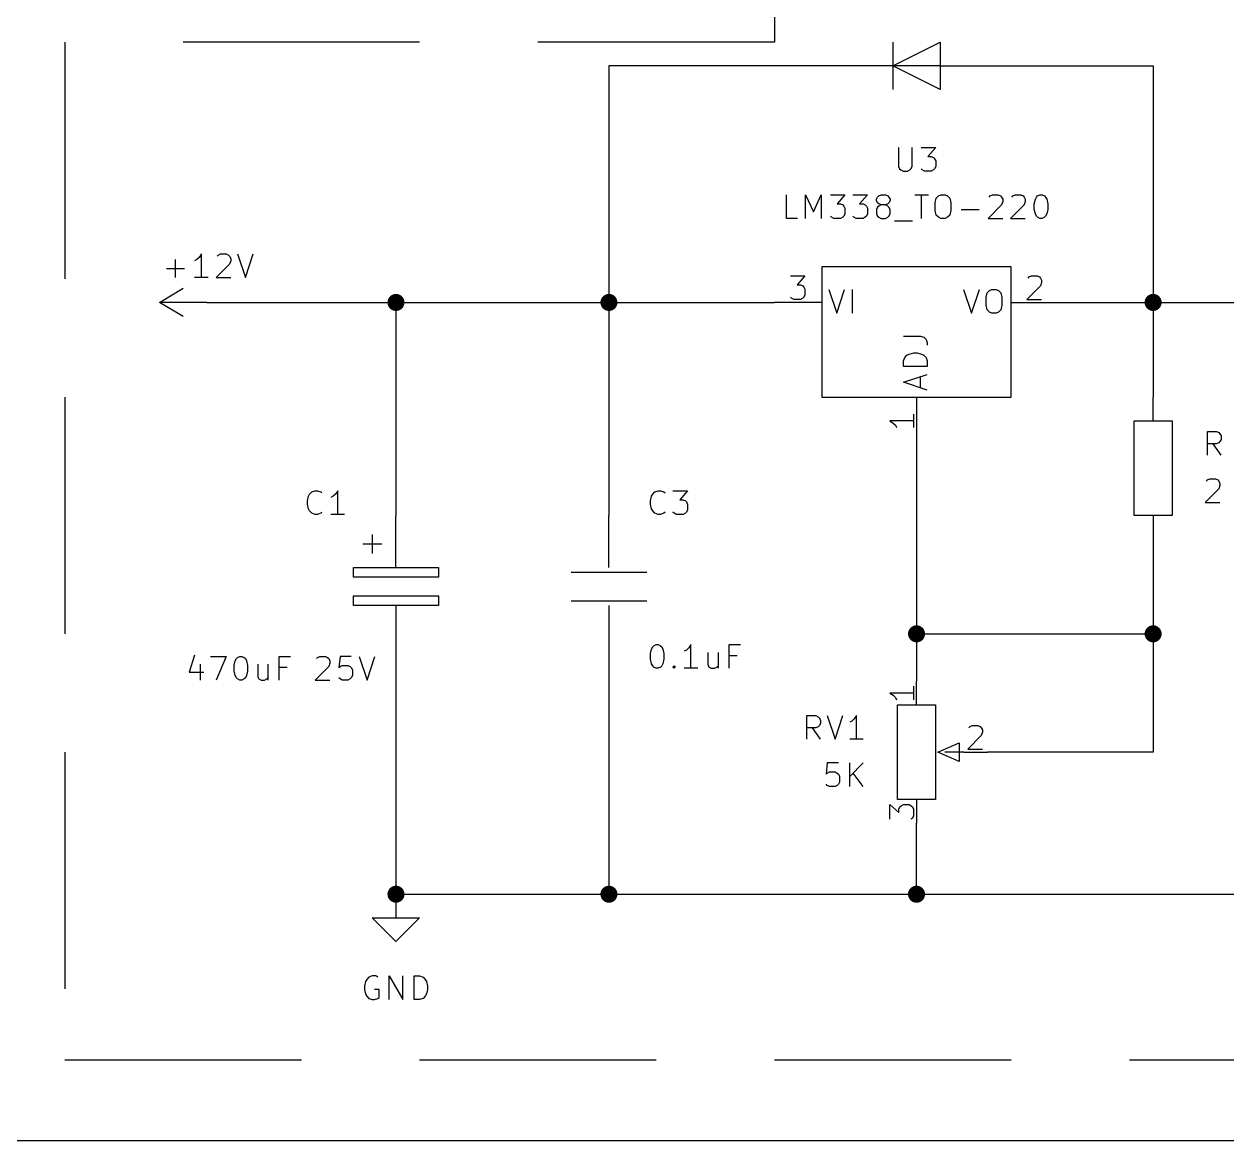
# Model space of a CAD drawing. Extents: x 0.3 to 16.3, y -11.7 to -0.2.
# Drawn here: x 3.789 to 6.331, y -11.496 to -9.137 of the extents above; entities that cross this region are included whole.
import ezdxf

# ---------------------------------------------------------------- set-up
doc = ezdxf.new("R2010")
doc.units = 0
doc.header["$MEASUREMENT"] = 0
doc.linetypes.add('DASHED', pattern=[0.75, 0.5, -0.25])
doc.layers.add('BLACK', color=7, linetype='CONTINUOUS')

msp = doc.modelspace()

# ---------------------------------------------------------------- linework, layer by layer
at = {"layer": 'BLACK', "linetype": 'DASHED'}
for p, q in [((5.375, -8.825), (5.375, -9.175)), ((5.375, -9.175), (3.875, -9.175)), ((3.875, -9.175), (3.875, -11.325)), ((3.875, -11.325), (8.025, -11.325))]:
    msp.add_line(p, q, dxfattribs=at)
at = {"layer": 'BLACK', "linetype": 'CONTINUOUS'}
for p, q in [((5.625, -9.175), (5.625, -9.275)), ((5.625, -9.225), (5.725, -9.175)), ((5.725, -9.175), (5.725, -9.275)), ((5.025, -9.225), (5.025, -9.725)), ((5.525, -9.225), (5.025, -9.225)), ((5.625, -9.225), (5.525, -9.225)), ((5.725, -9.225), (5.625, -9.225)), ((5.725, -9.275), (5.625, -9.225)), ((5.725, -9.225), (5.825, -9.225)), ((5.825, -9.225), (6.175, -9.225)), ((6.175, -9.225), (6.175, -9.725)), ((5.6369, -9.39761), (5.6369, -9.43809)), ((5.66547, -9.43809), (5.66547, -9.39761)), ((5.68452, -9.39761), (5.71547, -9.39761)), ((5.71547, -9.39761), (5.69881, -9.41666)), ((5.69881, -9.41666), (5.70595, -9.41666)), ((5.70595, -9.41666), (5.71071, -9.41904)), ((5.71071, -9.41904), (5.71309, -9.42142)), ((5.71309, -9.42142), (5.71547, -9.42619)), ((5.71547, -9.42619), (5.71547, -9.43809)), ((5.6369, -9.43809), (5.63928, -9.44285)), ((5.63928, -9.44285), (5.64167, -9.44523)), ((5.64167, -9.44523), (5.64643, -9.44761)), ((5.64643, -9.44761), (5.65595, -9.44761)), ((5.65595, -9.44761), (5.66071, -9.44523)), ((5.66071, -9.44523), (5.66309, -9.44285)), ((5.66309, -9.44285), (5.66547, -9.43809)), ((5.6869, -9.44523), (5.68452, -9.44285)), ((5.69167, -9.44761), (5.6869, -9.44523)), ((5.70595, -9.44761), (5.69167, -9.44761)), ((5.71071, -9.44523), (5.70595, -9.44761)), ((5.71309, -9.44285), (5.71071, -9.44523)), ((5.71547, -9.43809), (5.71309, -9.44285)), ((5.4, -9.54761), (5.4, -9.49761)), ((5.44047, -9.54761), (5.44047, -9.49761)), ((5.44047, -9.49761), (5.45714, -9.53333)), ((5.45714, -9.53333), (5.47381, -9.49761)), ((5.47381, -9.49761), (5.47381, -9.54761)), ((5.49285, -9.49761), (5.52381, -9.49761)), ((5.52381, -9.49761), (5.50714, -9.51666)), ((5.54047, -9.49761), (5.57143, -9.49761)), ((5.57143, -9.49761), (5.55476, -9.51666)), ((5.59047, -9.50714), (5.59285, -9.50237)), ((5.59285, -9.50237), (5.59524, -9.5)), ((5.59524, -9.5), (5.6, -9.49761)), ((5.6, -9.49761), (5.60952, -9.49761)), ((5.60952, -9.49761), (5.61428, -9.5)), ((5.61428, -9.5), (5.61667, -9.50237)), ((5.61667, -9.50237), (5.61905, -9.50714)), ((5.67143, -9.49761), (5.7, -9.49761)), ((5.68571, -9.54761), (5.68571, -9.49761)), ((5.71428, -9.51428), (5.71667, -9.50476)), ((5.71667, -9.50476), (5.72143, -9.5)), ((5.72143, -9.5), (5.72619, -9.49761)), ((5.72619, -9.49761), (5.73571, -9.49761)), ((5.73571, -9.49761), (5.74047, -9.5)), ((5.74047, -9.5), (5.74524, -9.50476)), ((5.74524, -9.50476), (5.74762, -9.51428)), ((5.82857, -9.50237), (5.83095, -9.5)), ((5.83095, -9.5), (5.83571, -9.49761)), ((5.83571, -9.49761), (5.84762, -9.49761)), ((5.84762, -9.49761), (5.85238, -9.5)), ((5.85238, -9.5), (5.85476, -9.50237)), ((5.85476, -9.50237), (5.85714, -9.50714)), ((5.87619, -9.50237), (5.87857, -9.5)), ((5.87857, -9.5), (5.88333, -9.49761)), ((5.88333, -9.49761), (5.89524, -9.49761)), ((5.89524, -9.49761), (5.9, -9.5)), ((5.9, -9.5), (5.90238, -9.50237)), ((5.90238, -9.50237), (5.90476, -9.50714)), ((5.92619, -9.50714), (5.92857, -9.50237)), ((5.92857, -9.50237), (5.93095, -9.5)), ((5.93095, -9.5), (5.93571, -9.49761)), ((5.93571, -9.49761), (5.94047, -9.49761)), ((5.94047, -9.49761), (5.94524, -9.5)), ((5.94524, -9.5), (5.94762, -9.50237)), ((5.94762, -9.50237), (5.95, -9.50714)), ((5.50714, -9.51666), (5.51428, -9.51666)), ((5.51428, -9.51666), (5.51905, -9.51904)), ((5.51905, -9.51904), (5.52143, -9.52142)), ((5.52143, -9.52142), (5.52381, -9.52619)), ((5.52381, -9.52619), (5.52381, -9.53809)), ((5.55476, -9.51666), (5.5619, -9.51666)), ((5.5619, -9.51666), (5.56667, -9.51904)), ((5.56667, -9.51904), (5.56905, -9.52142)), ((5.56905, -9.52142), (5.57143, -9.52619)), ((5.57143, -9.52619), (5.57143, -9.53809)), ((5.59047, -9.50952), (5.59047, -9.50714)), ((5.59285, -9.51428), (5.59047, -9.50952)), ((5.59285, -9.5238), (5.59047, -9.52857)), ((5.59047, -9.52857), (5.59047, -9.53809)), ((5.59524, -9.51666), (5.59285, -9.51428)), ((5.59524, -9.52142), (5.59285, -9.5238)), ((5.6, -9.51904), (5.59524, -9.51666)), ((5.6, -9.51904), (5.59524, -9.52142)), ((5.60952, -9.51904), (5.6, -9.51904)), ((5.61428, -9.51666), (5.60952, -9.51904)), ((5.61428, -9.52142), (5.60952, -9.51904)), ((5.61667, -9.51428), (5.61428, -9.51666)), ((5.61667, -9.5238), (5.61428, -9.52142)), ((5.61905, -9.50952), (5.61667, -9.51428)), ((5.61905, -9.52857), (5.61667, -9.5238)), ((5.61905, -9.50714), (5.61905, -9.50952)), ((5.61905, -9.53809), (5.61905, -9.52857)), ((5.71428, -9.53094), (5.71428, -9.51428)), ((5.71667, -9.54047), (5.71428, -9.53094)), ((5.74762, -9.53094), (5.74524, -9.54047)), ((5.74762, -9.51428), (5.74762, -9.53094)), ((5.76905, -9.52857), (5.80714, -9.52857)), ((5.85476, -9.51904), (5.82619, -9.54761)), ((5.85714, -9.5119), (5.85476, -9.51904)), ((5.85714, -9.50714), (5.85714, -9.5119)), ((5.90238, -9.51904), (5.87381, -9.54761)), ((5.90476, -9.5119), (5.90238, -9.51904)), ((5.90476, -9.50714), (5.90476, -9.5119)), ((5.92381, -9.51666), (5.92619, -9.50714)), ((5.92381, -9.52857), (5.92381, -9.51666)), ((5.92619, -9.53809), (5.92381, -9.52857)), ((5.95, -9.50714), (5.95238, -9.51666)), ((5.95238, -9.52857), (5.95, -9.53809)), ((5.95238, -9.51666), (5.95238, -9.52857)), ((5.42381, -9.54761), (5.4, -9.54761)), ((5.49524, -9.54523), (5.49285, -9.54285)), ((5.5, -9.54761), (5.49524, -9.54523)), ((5.51428, -9.54761), (5.5, -9.54761)), ((5.51905, -9.54523), (5.51428, -9.54761)), ((5.52143, -9.54285), (5.51905, -9.54523)), ((5.52381, -9.53809), (5.52143, -9.54285)), ((5.54285, -9.54523), (5.54047, -9.54285)), ((5.54762, -9.54761), (5.54285, -9.54523)), ((5.5619, -9.54761), (5.54762, -9.54761)), ((5.56667, -9.54523), (5.5619, -9.54761)), ((5.56905, -9.54285), (5.56667, -9.54523)), ((5.57143, -9.53809), (5.56905, -9.54285)), ((5.59047, -9.53809), (5.59285, -9.54285)), ((5.59285, -9.54285), (5.59524, -9.54523)), ((5.59524, -9.54523), (5.6, -9.54761)), ((5.6, -9.54761), (5.60952, -9.54761)), ((5.60952, -9.54761), (5.61428, -9.54523)), ((5.61428, -9.54523), (5.61667, -9.54285)), ((5.61667, -9.54285), (5.61905, -9.53809)), ((5.62857, -9.55237), (5.66667, -9.55237)), ((5.72143, -9.54523), (5.71667, -9.54047)), ((5.72619, -9.54761), (5.72143, -9.54523)), ((5.73571, -9.54761), (5.72619, -9.54761)), ((5.74047, -9.54523), (5.73571, -9.54761)), ((5.74524, -9.54047), (5.74047, -9.54523)), ((5.82619, -9.54761), (5.85714, -9.54761)), ((5.87381, -9.54761), (5.90476, -9.54761)), ((5.92857, -9.54285), (5.92619, -9.53809)), ((5.93095, -9.54523), (5.92857, -9.54285)), ((5.93571, -9.54761), (5.93095, -9.54523)), ((5.94047, -9.54761), (5.93571, -9.54761)), ((5.94524, -9.54523), (5.94047, -9.54761)), ((5.94762, -9.54285), (5.94524, -9.54523)), ((5.95, -9.53809), (5.94762, -9.54285)), ((4.15907, -9.62976), (4.15431, -9.63452)), ((4.16384, -9.62262), (4.15907, -9.62976)), ((4.16384, -9.67262), (4.16384, -9.62262)), ((4.19717, -9.62738), (4.19955, -9.625)), ((4.19955, -9.625), (4.20431, -9.62262)), ((4.20431, -9.62262), (4.21622, -9.62262)), ((4.21622, -9.62262), (4.22098, -9.625)), ((4.22098, -9.625), (4.22336, -9.62738)), ((4.22336, -9.62738), (4.22574, -9.63214)), ((4.22574, -9.63214), (4.22574, -9.6369)), ((4.24003, -9.62262), (4.2567, -9.67262)), ((4.2567, -9.67262), (4.27336, -9.62262)), ((4.09003, -9.65357), (4.12813, -9.65357)), ((4.10907, -9.67262), (4.10907, -9.63452)), ((4.15431, -9.63452), (4.14955, -9.6369)), ((4.22336, -9.64405), (4.19479, -9.67262)), ((4.22574, -9.6369), (4.22336, -9.64405)), ((5.475, -9.65), (5.475, -9.925)), ((5.875, -9.65), (5.475, -9.65)), ((5.875, -9.925), (5.875, -9.65)), ((4.17813, -9.67262), (4.14955, -9.67262)), ((4.19479, -9.67262), (4.22574, -9.67262)), ((5.40833, -9.66862), (5.43928, -9.66862)), ((5.43928, -9.66862), (5.42262, -9.68767)), ((5.91071, -9.67338), (5.91309, -9.671)), ((5.91309, -9.671), (5.91785, -9.66862)), ((5.91785, -9.66862), (5.92976, -9.66862)), ((5.92976, -9.66862), (5.93452, -9.671)), ((5.93452, -9.671), (5.9369, -9.67338)), ((5.9369, -9.67338), (5.93928, -9.67814)), ((5.93928, -9.6829), (5.9369, -9.69005)), ((5.93928, -9.67814), (5.93928, -9.6829)), ((4.075, -9.725), (4.125, -9.695)), ((5.42262, -9.68767), (5.42976, -9.68767)), ((5.42976, -9.68767), (5.43452, -9.69005)), ((5.43452, -9.69005), (5.4369, -9.69243)), ((5.4369, -9.69243), (5.43928, -9.69719)), ((5.43928, -9.70909), (5.4369, -9.71385)), ((5.43928, -9.69719), (5.43928, -9.70909)), ((5.48976, -9.69762), (5.50643, -9.74762)), ((5.50643, -9.74762), (5.52309, -9.69762)), ((5.53976, -9.74762), (5.53976, -9.69762)), ((5.77452, -9.69762), (5.79119, -9.74762)), ((5.79119, -9.74762), (5.80785, -9.69762)), ((5.82214, -9.71428), (5.82452, -9.70476)), ((5.82452, -9.70476), (5.82928, -9.7)), ((5.82928, -9.7), (5.83405, -9.69762)), ((5.83405, -9.69762), (5.84357, -9.69762)), ((5.84357, -9.69762), (5.84833, -9.7)), ((5.84833, -9.7), (5.85309, -9.70476)), ((5.85309, -9.70476), (5.85547, -9.71428)), ((5.9369, -9.69005), (5.90833, -9.71862)), ((4.125, -9.755), (4.075, -9.725)), ((4.175, -9.725), (4.075, -9.725)), ((4.175, -9.725), (4.575, -9.725)), ((4.575, -9.725), (4.575, -10.175)), ((4.575, -9.725), (5.025, -9.725)), ((5.025, -9.725), (5.025, -10.175)), ((5.025, -9.725), (5.375, -9.725)), ((5.475, -9.725), (5.375, -9.725)), ((5.41071, -9.71624), (5.40833, -9.71385)), ((5.41547, -9.71862), (5.41071, -9.71624)), ((5.42976, -9.71862), (5.41547, -9.71862)), ((5.43452, -9.71624), (5.42976, -9.71862)), ((5.4369, -9.71385), (5.43452, -9.71624)), ((5.82214, -9.73095), (5.82214, -9.71428)), ((5.82452, -9.74047), (5.82214, -9.73095)), ((5.85547, -9.73095), (5.85309, -9.74047)), ((5.85547, -9.71428), (5.85547, -9.73095)), ((5.875, -9.725), (5.975, -9.725)), ((5.90833, -9.71862), (5.93928, -9.71862)), ((5.975, -9.725), (6.175, -9.725)), ((6.175, -9.725), (6.175, -9.925)), ((6.175, -9.725), (6.775, -9.725)), ((5.82928, -9.74524), (5.82452, -9.74047)), ((5.83405, -9.74762), (5.82928, -9.74524)), ((5.84357, -9.74762), (5.83405, -9.74762)), ((5.84833, -9.74524), (5.84357, -9.74762)), ((5.85309, -9.74047), (5.84833, -9.74524)), ((5.64762, -9.79595), (5.68333, -9.79595)), ((5.68333, -9.79595), (5.69047, -9.79833)), ((5.69047, -9.79833), (5.69524, -9.80309)), ((5.69524, -9.80309), (5.69762, -9.81024)), ((5.69762, -9.81024), (5.69762, -9.815)), ((5.65, -9.84119), (5.65476, -9.83643)), ((5.65476, -9.83643), (5.65952, -9.83405)), ((5.65952, -9.83405), (5.66905, -9.83167)), ((5.66905, -9.83167), (5.67619, -9.83167)), ((5.67619, -9.83167), (5.68571, -9.83405)), ((5.68571, -9.83405), (5.69047, -9.83643)), ((5.69047, -9.83643), (5.69524, -9.84119)), ((5.64762, -9.84833), (5.65, -9.84119)), ((5.64762, -9.86024), (5.64762, -9.84833)), ((5.69762, -9.86024), (5.64762, -9.86024)), ((5.69524, -9.84119), (5.69762, -9.84833)), ((5.69762, -9.84833), (5.69762, -9.86024)), ((5.64762, -9.89357), (5.69762, -9.8769)), ((5.68333, -9.90547), (5.68333, -9.88167)), ((5.69762, -9.91024), (5.64762, -9.89357)), ((5.475, -9.925), (5.875, -9.925)), ((5.675, -9.925), (5.675, -10.025)), ((6.175, -9.975), (6.175, -9.925)), ((5.66862, -9.96071), (5.66862, -9.98928)), ((5.66862, -9.975), (5.61862, -9.975)), ((5.61862, -9.975), (5.62576, -9.97976)), ((5.62576, -9.97976), (5.63052, -9.98452)), ((5.63052, -9.98452), (5.6329, -9.98928)), ((6.135, -10.175), (6.135, -9.975)), ((6.135, -9.975), (6.215, -9.975)), ((6.215, -9.975), (6.215, -10.175)), ((6.29003, -10.0476), (6.29003, -9.99761)), ((6.29003, -9.99761), (6.30907, -9.99761)), ((6.30907, -9.99761), (6.31383, -9.99999)), ((6.31383, -9.99999), (6.31622, -10.0024)), ((6.31622, -10.0024), (6.3186, -10.0071)), ((6.3186, -10.0143), (6.31622, -10.019)), ((6.3186, -10.0071), (6.3186, -10.0143)), ((5.675, -10.025), (5.675, -10.425)), ((6.30907, -10.0238), (6.29003, -10.0238)), ((6.3186, -10.0476), (6.30193, -10.0238)), ((6.31383, -10.0214), (6.30907, -10.0238)), ((6.31622, -10.019), (6.31383, -10.0214)), ((6.28765, -10.1024), (6.29003, -10.1)), ((6.29003, -10.1), (6.29479, -10.0976)), ((6.29479, -10.0976), (6.3067, -10.0976)), ((6.3067, -10.0976), (6.31146, -10.1)), ((6.31146, -10.1), (6.31384, -10.1024)), ((6.31384, -10.1024), (6.31622, -10.1071)), ((6.31622, -10.1119), (6.31384, -10.119)), ((6.31622, -10.1071), (6.31622, -10.1119)), ((4.38765, -10.144), (4.39003, -10.1345)), ((4.39003, -10.1345), (4.39241, -10.1298)), ((4.39241, -10.1298), (4.39717, -10.125)), ((4.39717, -10.125), (4.40431, -10.1226)), ((4.40431, -10.1226), (4.40907, -10.1226)), ((4.40907, -10.1226), (4.41622, -10.125)), ((4.41622, -10.125), (4.4186, -10.1274)), ((4.44241, -10.1345), (4.43765, -10.1369)), ((4.44717, -10.1298), (4.44241, -10.1345)), ((4.45193, -10.1226), (4.44717, -10.1298)), ((4.45193, -10.1726), (4.45193, -10.1226)), ((5.11265, -10.144), (5.11503, -10.1345)), ((5.11503, -10.1345), (5.11741, -10.1298)), ((5.11741, -10.1298), (5.12217, -10.125)), ((5.12217, -10.125), (5.12931, -10.1226)), ((5.12931, -10.1226), (5.13407, -10.1226)), ((5.13407, -10.1226), (5.14122, -10.125)), ((5.14122, -10.125), (5.1436, -10.1274)), ((5.16026, -10.1226), (5.19122, -10.1226)), ((5.19122, -10.1226), (5.17455, -10.1417)), ((5.17455, -10.1417), (5.18169, -10.1417)), ((5.18169, -10.1417), (5.18646, -10.144)), ((6.31384, -10.119), (6.28527, -10.1476)), ((4.38765, -10.1512), (4.38765, -10.144)), ((4.39003, -10.1607), (4.38765, -10.1512)), ((4.39241, -10.1655), (4.39003, -10.1607)), ((4.39717, -10.1702), (4.39241, -10.1655)), ((5.11265, -10.1512), (5.11265, -10.144)), ((5.11503, -10.1607), (5.11265, -10.1512)), ((5.11741, -10.1655), (5.11503, -10.1607)), ((5.12217, -10.1702), (5.11741, -10.1655)), ((5.18646, -10.144), (5.18883, -10.1464)), ((5.18883, -10.1464), (5.19122, -10.1512)), ((5.19122, -10.1631), (5.18883, -10.1679)), ((5.19122, -10.1512), (5.19122, -10.1631)), ((6.28527, -10.1476), (6.31622, -10.1476)), ((4.40431, -10.1726), (4.39717, -10.1702)), ((4.40907, -10.1726), (4.40431, -10.1726)), ((4.41622, -10.1702), (4.40907, -10.1726)), ((4.4186, -10.1679), (4.41622, -10.1702)), ((4.46622, -10.1726), (4.43765, -10.1726)), ((4.575, -10.285), (4.575, -10.175)), ((5.025, -10.285), (5.025, -10.175)), ((5.12931, -10.1726), (5.12217, -10.1702)), ((5.13407, -10.1726), (5.12931, -10.1726)), ((5.14122, -10.1702), (5.13407, -10.1726)), ((5.1436, -10.1679), (5.14122, -10.1702)), ((5.16265, -10.1702), (5.16026, -10.1679)), ((5.16741, -10.1726), (5.16265, -10.1702)), ((5.18169, -10.1726), (5.16741, -10.1726)), ((5.18646, -10.1702), (5.18169, -10.1726)), ((5.18883, -10.1679), (5.18646, -10.1702)), ((6.215, -10.175), (6.135, -10.175)), ((6.175, -10.175), (6.175, -10.225)), ((4.525, -10.215), (4.525, -10.255)), ((4.505, -10.235), (4.545, -10.235)), ((6.175, -10.225), (6.175, -10.425)), ((4.485, -10.305), (4.485, -10.285)), ((4.485, -10.285), (4.665, -10.285)), ((4.665, -10.285), (4.665, -10.305)), ((4.665, -10.305), (4.485, -10.305)), ((4.945, -10.295), (5.105, -10.295)), ((4.485, -10.365), (4.485, -10.345)), ((4.485, -10.345), (4.665, -10.345)), ((4.665, -10.345), (4.665, -10.365)), ((4.665, -10.365), (4.485, -10.365)), ((4.575, -10.365), (4.575, -10.475)), ((4.945, -10.355), (5.105, -10.355)), ((5.025, -10.365), (5.025, -10.475)), ((5.675, -10.425), (6.175, -10.425)), ((5.675, -10.425), (5.675, -10.525)), ((6.175, -10.425), (6.175, -10.675)), ((4.14955, -10.4702), (4.13765, -10.5059)), ((4.18289, -10.4726), (4.21622, -10.4726)), ((4.21622, -10.4726), (4.19479, -10.5226)), ((4.24003, -10.475), (4.24479, -10.4726)), ((4.24479, -10.4726), (4.24955, -10.4726)), ((4.24955, -10.4726), (4.25431, -10.475)), ((4.32812, -10.5226), (4.32812, -10.4726)), ((4.32812, -10.4726), (4.35193, -10.4726)), ((4.40907, -10.475), (4.41384, -10.4726)), ((4.41384, -10.4726), (4.42574, -10.4726)), ((4.42574, -10.4726), (4.4305, -10.475)), ((4.4567, -10.4726), (4.45431, -10.4964)), ((4.4805, -10.4726), (4.4567, -10.4726)), ((4.49717, -10.4726), (4.51384, -10.5226)), ((4.51384, -10.5226), (4.5305, -10.4726)), ((5.11265, -10.4667), (5.11503, -10.4571)), ((5.11265, -10.4786), (5.11265, -10.4667)), ((5.11503, -10.4571), (5.11741, -10.4524)), ((5.11741, -10.4524), (5.11979, -10.45)), ((5.11979, -10.45), (5.12455, -10.4476)), ((5.12455, -10.4476), (5.12931, -10.4476)), ((5.12931, -10.4476), (5.13407, -10.45)), ((5.13407, -10.45), (5.13646, -10.4524)), ((5.13646, -10.4524), (5.13884, -10.4571)), ((5.13884, -10.4571), (5.14122, -10.4667)), ((5.14122, -10.4667), (5.14122, -10.4786)), ((5.18884, -10.4595), (5.18407, -10.4619)), ((5.1936, -10.4548), (5.18884, -10.4595)), ((5.19836, -10.4476), (5.1936, -10.4548)), ((5.19836, -10.4976), (5.19836, -10.4476)), ((5.23407, -10.4643), (5.23407, -10.4905)), ((5.2555, -10.4643), (5.2555, -10.4976)), ((5.27931, -10.4976), (5.27931, -10.4476)), ((5.27931, -10.4476), (5.30312, -10.4476)), ((5.29598, -10.4714), (5.27931, -10.4714)), ((4.16146, -10.4893), (4.16146, -10.5226)), ((4.23289, -10.4917), (4.23527, -10.4821)), ((4.23289, -10.5036), (4.23289, -10.4917)), ((4.23527, -10.4821), (4.23765, -10.4774)), ((4.23765, -10.4774), (4.24003, -10.475)), ((4.25431, -10.475), (4.2567, -10.4774)), ((4.2567, -10.4774), (4.25907, -10.4821)), ((4.25907, -10.4821), (4.26146, -10.4917)), ((4.26146, -10.4917), (4.26146, -10.5036)), ((4.28289, -10.4893), (4.28289, -10.5155)), ((4.30431, -10.4893), (4.30431, -10.5226)), ((4.34479, -10.4964), (4.32812, -10.4964)), ((4.43289, -10.494), (4.40431, -10.5226)), ((4.4067, -10.4774), (4.40907, -10.475)), ((4.4305, -10.475), (4.43289, -10.4774)), ((4.43289, -10.4774), (4.43527, -10.4821)), ((4.43527, -10.4869), (4.43289, -10.494)), ((4.43527, -10.4821), (4.43527, -10.4869)), ((4.45431, -10.4964), (4.4567, -10.494)), ((4.4567, -10.494), (4.46146, -10.4917)), ((4.46146, -10.4917), (4.47336, -10.4917)), ((4.47336, -10.4917), (4.47812, -10.494)), ((4.47812, -10.494), (4.4805, -10.4964)), ((4.4805, -10.4964), (4.48289, -10.5012)), ((4.575, -10.475), (4.575, -10.975)), ((5.025, -10.475), (5.025, -10.975)), ((5.11503, -10.4881), (5.11265, -10.4786)), ((5.11741, -10.4929), (5.11503, -10.4881)), ((5.11979, -10.4952), (5.11741, -10.4929)), ((5.12455, -10.4976), (5.11979, -10.4952)), ((5.12931, -10.4976), (5.12455, -10.4976)), ((5.13407, -10.4952), (5.12931, -10.4976)), ((5.13646, -10.4929), (5.13407, -10.4952)), ((5.13884, -10.4881), (5.13646, -10.4929)), ((5.14122, -10.4786), (5.13884, -10.4881)), ((5.16027, -10.4952), (5.16265, -10.4929)), ((5.16265, -10.4976), (5.16027, -10.4952)), ((5.16265, -10.4929), (5.16503, -10.4952)), ((5.16265, -10.4929), (5.16265, -10.4976)), ((5.16503, -10.4952), (5.16265, -10.4976)), ((5.21265, -10.4976), (5.18407, -10.4976)), ((5.23407, -10.4905), (5.23646, -10.4952)), ((5.23646, -10.4952), (5.24122, -10.4976)), ((5.24122, -10.4976), (5.24836, -10.4976)), ((5.24836, -10.4976), (5.25312, -10.4952)), ((5.25312, -10.4952), (5.2555, -10.4929)), ((4.13765, -10.5059), (4.1686, -10.5059)), ((4.23527, -10.5131), (4.23289, -10.5036)), ((4.23765, -10.5179), (4.23527, -10.5131)), ((4.24003, -10.5202), (4.23765, -10.5179)), ((4.24479, -10.5226), (4.24003, -10.5202)), ((4.24955, -10.5226), (4.24479, -10.5226)), ((4.25431, -10.5202), (4.24955, -10.5226)), ((4.2567, -10.5179), (4.25431, -10.5202)), ((4.25907, -10.5131), (4.2567, -10.5179)), ((4.26146, -10.5036), (4.25907, -10.5131)), ((4.28289, -10.5155), (4.28527, -10.5202)), ((4.28527, -10.5202), (4.29003, -10.5226)), ((4.29003, -10.5226), (4.29717, -10.5226)), ((4.29717, -10.5226), (4.30193, -10.5202)), ((4.30193, -10.5202), (4.30431, -10.5179)), ((4.40431, -10.5226), (4.43527, -10.5226)), ((4.4567, -10.5202), (4.45431, -10.5179)), ((4.46146, -10.5226), (4.4567, -10.5202)), ((4.47336, -10.5226), (4.46146, -10.5226)), ((4.47812, -10.5202), (4.47336, -10.5226)), ((4.4805, -10.5179), (4.47812, -10.5202)), ((4.48289, -10.5131), (4.4805, -10.5179)), ((4.48289, -10.5012), (4.48289, -10.5131)), ((5.66862, -10.5357), (5.66862, -10.5643)), ((5.675, -10.575), (5.675, -10.525)), ((5.66862, -10.55), (5.61862, -10.55)), ((5.61862, -10.55), (5.62576, -10.5548)), ((5.62576, -10.5548), (5.63052, -10.5595)), ((5.63052, -10.5595), (5.6329, -10.5643)), ((5.4433, -10.6476), (5.4433, -10.5976)), ((5.4433, -10.5976), (5.46235, -10.5976)), ((5.46235, -10.5976), (5.46711, -10.6)), ((5.48616, -10.5976), (5.50282, -10.6476)), ((5.50282, -10.6476), (5.51949, -10.5976)), ((5.54806, -10.5976), (5.5433, -10.6048)), ((5.54806, -10.6476), (5.54806, -10.5976)), ((5.635, -10.775), (5.635, -10.575)), ((5.635, -10.575), (5.715, -10.575)), ((5.715, -10.575), (5.715, -10.775)), ((5.46235, -10.6238), (5.4433, -10.6238)), ((5.47187, -10.6476), (5.4552, -10.6238)), ((5.46711, -10.6214), (5.46235, -10.6238)), ((5.46711, -10.6), (5.46949, -10.6024)), ((5.46949, -10.619), (5.46711, -10.6214)), ((5.46949, -10.6024), (5.47187, -10.6071)), ((5.47187, -10.6143), (5.46949, -10.619)), ((5.47187, -10.6071), (5.47187, -10.6143)), ((5.53854, -10.6095), (5.53378, -10.6119)), ((5.5433, -10.6048), (5.53854, -10.6095)), ((5.78571, -10.6234), (5.78809, -10.621)), ((5.78809, -10.621), (5.79285, -10.6186)), ((5.79285, -10.6186), (5.80476, -10.6186)), ((5.80476, -10.6186), (5.80952, -10.621)), ((5.80952, -10.621), (5.8119, -10.6234)), ((5.8119, -10.6234), (5.81428, -10.6281)), ((5.56235, -10.6476), (5.53378, -10.6476)), ((5.8119, -10.64), (5.78333, -10.6686)), ((5.81428, -10.6329), (5.8119, -10.64)), ((5.81428, -10.6281), (5.81428, -10.6329)), ((5.72, -10.675), (5.765, -10.655)), ((5.765, -10.695), (5.72, -10.675)), ((5.775, -10.675), (5.735, -10.675)), ((5.765, -10.655), (5.765, -10.695)), ((5.775, -10.675), (5.825, -10.675)), ((5.78333, -10.6686), (5.81428, -10.6686)), ((6.175, -10.675), (5.825, -10.675)), ((5.48616, -10.6976), (5.48378, -10.7214)), ((5.50996, -10.6976), (5.48616, -10.6976)), ((5.53378, -10.7476), (5.53378, -10.6976)), ((5.56235, -10.6976), (5.53378, -10.7262)), ((5.48378, -10.7214), (5.48616, -10.719)), ((5.48616, -10.719), (5.49092, -10.7167)), ((5.49092, -10.7167), (5.50282, -10.7167)), ((5.50282, -10.7167), (5.50759, -10.719)), ((5.50759, -10.719), (5.50996, -10.7214)), ((5.50996, -10.7214), (5.51235, -10.7262)), ((5.51235, -10.7262), (5.51235, -10.7381)), ((5.56235, -10.7476), (5.54092, -10.719)), ((5.48616, -10.7452), (5.48378, -10.7428)), ((5.49092, -10.7476), (5.48616, -10.7452)), ((5.50282, -10.7476), (5.49092, -10.7476)), ((5.50759, -10.7452), (5.50282, -10.7476)), ((5.50996, -10.7428), (5.50759, -10.7452)), ((5.51235, -10.7381), (5.50996, -10.7428)), ((5.715, -10.775), (5.635, -10.775)), ((5.675, -10.775), (5.675, -10.825)), ((5.61862, -10.8167), (5.61862, -10.7857)), ((5.61862, -10.7857), (5.63767, -10.8024)), ((5.63767, -10.7952), (5.64005, -10.7905)), ((5.63767, -10.8024), (5.63767, -10.7952)), ((5.64005, -10.7905), (5.64243, -10.7881)), ((5.64243, -10.7881), (5.64719, -10.7857)), ((5.64719, -10.7857), (5.65909, -10.7857)), ((5.65909, -10.7857), (5.66385, -10.7881)), ((5.66385, -10.7881), (5.66624, -10.7905)), ((5.66624, -10.7905), (5.66862, -10.7952)), ((5.66862, -10.7952), (5.66862, -10.8095)), ((5.66624, -10.8143), (5.66385, -10.8167)), ((5.66862, -10.8095), (5.66624, -10.8143)), ((5.675, -10.975), (5.675, -10.825)), ((4.575, -10.975), (4.575, -11.025)), ((4.575, -10.975), (5.025, -10.975)), ((5.025, -10.975), (5.675, -10.975)), ((5.675, -10.975), (6.775, -10.975)), ((4.575, -11.075), (4.525, -11.025)), ((4.525, -11.025), (4.575, -11.025)), ((4.575, -11.025), (4.625, -11.025)), ((4.625, -11.025), (4.575, -11.075)), ((4.51309, -11.1548), (4.51071, -11.1595)), ((4.51785, -11.15), (4.51309, -11.1548)), ((4.525, -11.1476), (4.51785, -11.15)), ((4.53214, -11.1476), (4.525, -11.1476)), ((4.5369, -11.15), (4.53214, -11.1476)), ((4.56071, -11.1976), (4.56071, -11.1476)), ((4.56071, -11.1476), (4.58928, -11.1976)), ((4.58928, -11.1976), (4.58928, -11.1476)), ((4.61309, -11.1976), (4.61309, -11.1476)), ((4.61309, -11.1476), (4.625, -11.1476)), ((4.625, -11.1476), (4.63214, -11.15)), ((4.63214, -11.15), (4.6369, -11.1548)), ((4.6369, -11.1548), (4.63928, -11.1595)), ((4.51071, -11.1595), (4.50833, -11.169)), ((4.50833, -11.169), (4.50833, -11.1762)), ((4.50833, -11.1762), (4.51071, -11.1857)), ((4.53928, -11.1762), (4.52976, -11.1762)), ((4.53928, -11.1929), (4.53928, -11.1762)), ((4.63928, -11.1595), (4.64167, -11.169)), ((4.64167, -11.1762), (4.63928, -11.1857)), ((4.64167, -11.169), (4.64167, -11.1762)), ((4.51071, -11.1857), (4.51309, -11.1905)), ((4.51309, -11.1905), (4.51785, -11.1952)), ((4.51785, -11.1952), (4.525, -11.1976)), ((4.525, -11.1976), (4.52976, -11.1976)), ((4.52976, -11.1976), (4.5369, -11.1952)), ((4.5369, -11.1952), (4.53928, -11.1929)), ((4.625, -11.1976), (4.61309, -11.1976)), ((4.63214, -11.1952), (4.625, -11.1976)), ((4.6369, -11.1905), (4.63214, -11.1952)), ((4.63928, -11.1857), (4.6369, -11.1905)), ((16.3381, -11.4961), (0.787402, -11.4961))]:
    msp.add_line(p, q, dxfattribs=at)
at = {"layer": 'BLACK', "const_width": 0.018}
for points in [[(4.566, -9.725, 1), (4.584, -9.725, 1)], [(5.016, -9.725, 1), (5.034, -9.725, 1)], [(6.166, -9.725, 1), (6.184, -9.725, 1)], [(5.666, -10.425, 1), (5.684, -10.425, 1)], [(6.166, -10.425, 1), (6.184, -10.425, 1)], [(4.566, -10.975, 1), (4.584, -10.975, 1)], [(5.016, -10.975, 1), (5.034, -10.975, 1)], [(5.666, -10.975, 1), (5.684, -10.975, 1)]]:
    msp.add_lwpolyline(points, format="xyb", close=True, dxfattribs=at)

doc.saveas('drawing.dxf')
